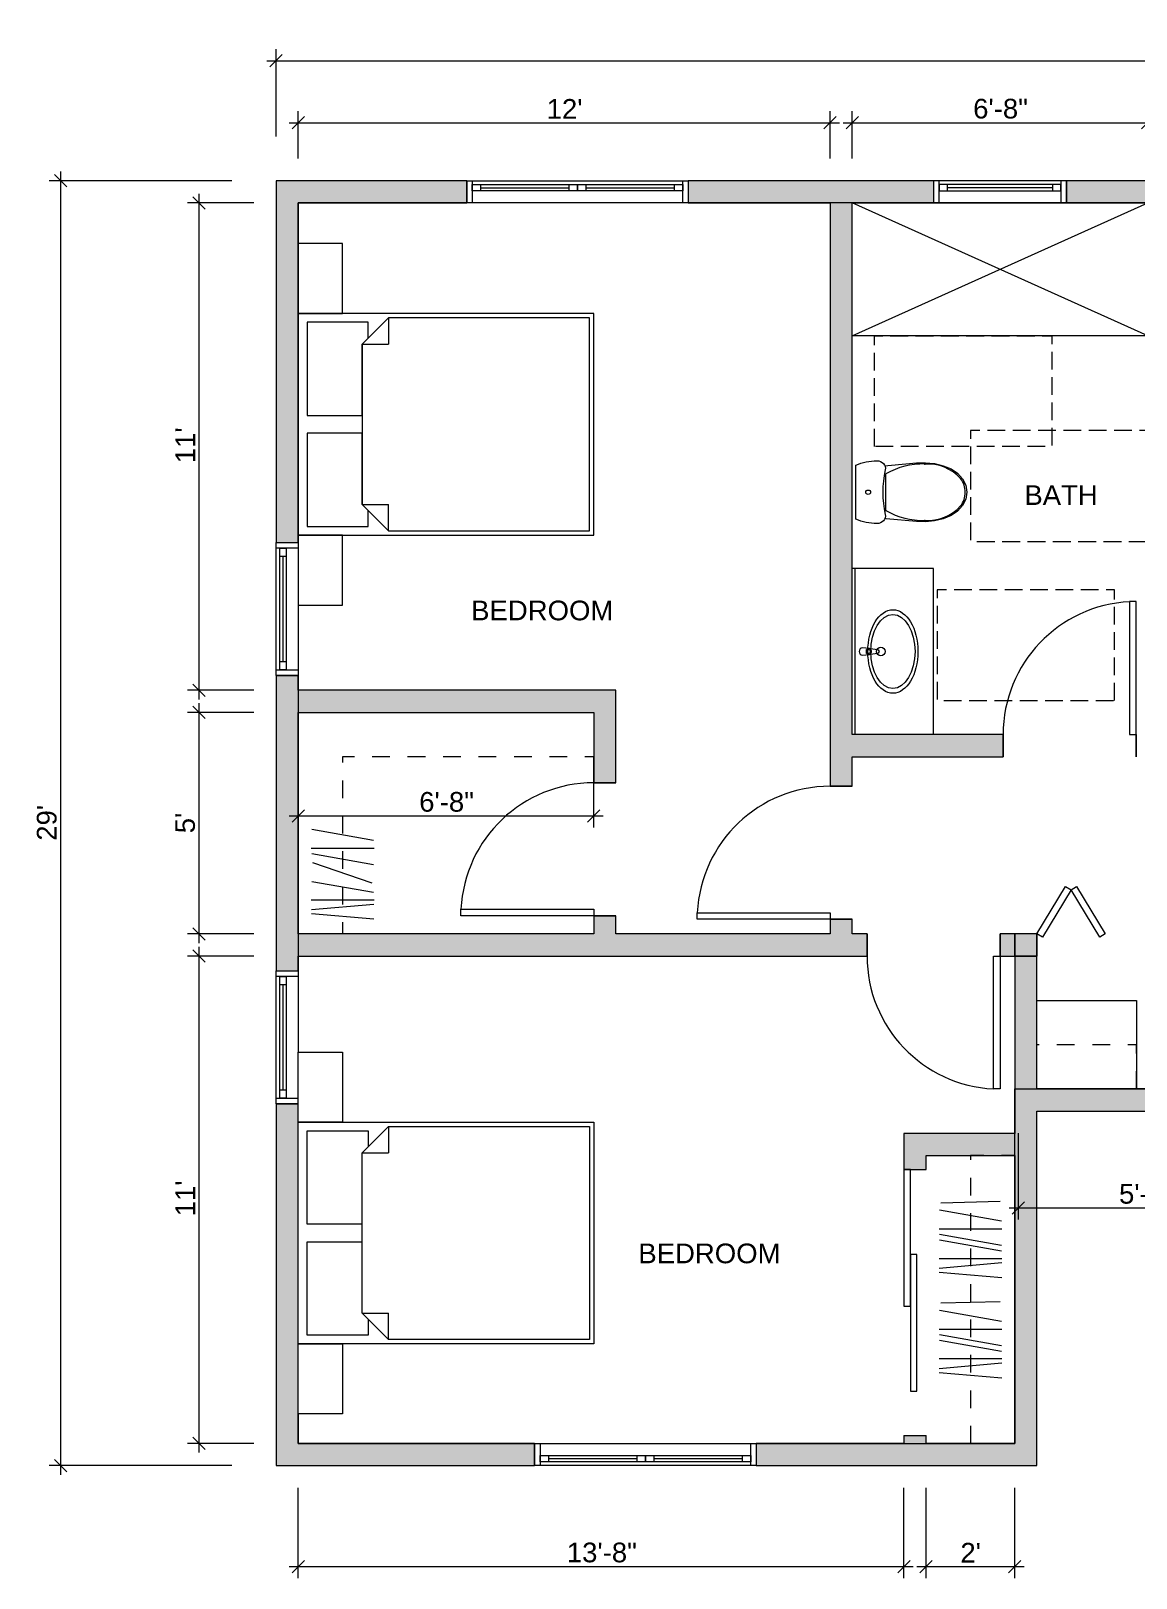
# Model space of a CAD drawing. Header units: inches. Extents: x 491 to 1178, y -991 to -572.
# Drawn here: x 490.6 to 789.8, y -990.8 to -571.7 of the extents above; entities that cross this region are included whole.
import ezdxf

# ---------------------------------------------------------------- set-up
doc = ezdxf.new("R2010")
doc.units = ezdxf.units.IN
doc.header["$MEASUREMENT"] = 0
doc.set_wipeout_variables(frame=1)
for name, pattern in [('Dashed', [9.6, 4.8, -4.8]), ('Hidden Line', [6.859843, 4.8, -2.059843]), ('Wipeout_Contour', [39.370079, 0, -39.370079])]:
    doc.linetypes.add(name, pattern=pattern)
for name, color, linetype in [('A-AREA', 7, 'Continuous'), ('A-AREA HATCH', 7, 'Continuous'), ('A-DIMENSIONS', 7, 'Continuous'), ('A-DOOR', 7, 'Continuous'), ('A-FIXTURES _ APPLIANCES', 7, 'Continuous'), ('A-FURNITURE', 7, 'Continuous'), ('A-GLAZ', 7, 'Continuous'), ('A-LINE - FLOOR PLANS', 7, 'Continuous'), ('A-LINE - UNIT PLANS', 7, 'Continuous'), ('A-TEXT', 7, 'Continuous'), ('A-WALL', 7, 'Continuous'), ('A-WALL HATCH', 7, 'Continuous')]:
    doc.layers.add(name, color=color, linetype=linetype)
doc.styles.add('GENERATED_STYLE_1', font='arial.ttf')
doc.styles.add('GENERATED_STYLE_2', font='swiss.ttf')
doc.dimstyles.new('GENERATED_STYLE__1', dxfattribs={"dimtxt": 5.333333, "dimasz": 3.166667, "dimexe": 0.18, "dimexo": 12, "dimgap": 0.09, "dimtad": 1, "dimtih": 1, "dimtoh": 1, "dimdec": 0, "dimzin": 0, "dimdsep": 46, "dimlunit": 4, "dimtxsty": 'GENERATED_STYLE_1', "dimblk": 'ARROWHEAD_6', "dimblk1": 'ARROWHEAD_6', "dimblk2": 'ARROWHEAD_6', "dimcen": 0.09, "dimclrd": 7, "dimclre": 7, "dimclrt": 7, "dimadec": 0, "dimazin": 0, "dimtfac": 1, "dimtdec": 4, "dimtmove": 0, "dimatfit": 3, "dimfxl": 1, "dimtolj": 1, "dimtzin": 0, "dimarcsym": 0})
doc.dimstyles.new('GENERATED_STYLE__2', dxfattribs={"dimtxt": 5.333333, "dimasz": 3.166667, "dimexe": 0.18, "dimexo": 12, "dimgap": 0.09, "dimtad": 1, "dimdec": 0, "dimzin": 0, "dimdsep": 46, "dimlunit": 4, "dimtxsty": 'GENERATED_STYLE_1', "dimblk": 'ARROWHEAD_6', "dimblk1": 'ARROWHEAD_6', "dimblk2": 'ARROWHEAD_6', "dimcen": 0.09, "dimclrd": 7, "dimclre": 7, "dimclrt": 7, "dimadec": 0, "dimazin": 0, "dimtfac": 1, "dimtdec": 4, "dimtmove": 0, "dimatfit": 3, "dimfxl": 1, "dimtolj": 1, "dimtzin": 0, "dimarcsym": 0})

# ---------------------------------------------------------------- blocks, each defined once
blk = doc.blocks.new('*D0')
at = {"layer": 'A-DIMENSIONS', "color": 7, "linetype": 'Continuous', "lineweight": 0, "transparency": 16777216}
for p, q in [((714.67, -594.93), (711.33, -598.26)), ((713, -606.33), (713, -593.47)), ((791.33, -598.26), (794.67, -594.93)), ((793, -606.33), (793, -593.47)), ((710.5, -596.6), (713, -596.6)), ((713, -596.6), (793, -596.6)), ((793, -596.6), (795.5, -596.6))]:
    blk.add_line(p, q, dxfattribs=at)
at = {"layer": 'A-DIMENSIONS', "color": 7, "lineweight": 0, "transparency": 16777216, "insert": (745.73, -595.53), "char_height": 5.333, "attachment_point": 7, "style": 'GENERATED_STYLE_1'}
blk.add_mtext('\\A1;6\'-8"', dxfattribs=at)
blk = doc.blocks.new('ARROWHEAD_6')
at = {"color": 0, "linetype": 'Continuous', "lineweight": 0}
for p, q in [((0, 0), (-1, 0)), ((-0.5, -0.5), (0.5, 0.5))]:
    blk.add_line(p, q, dxfattribs=at)
blk = doc.blocks.new('*D3')
at = {"layer": 'A-DIMENSIONS', "color": 7, "linetype": 'Continuous', "lineweight": 0, "transparency": 16777216}
for p, q in [((564.67, -594.93), (561.33, -598.26)), ((563, -606.33), (563, -593.47)), ((705.33, -598.26), (708.67, -594.93)), ((707, -606.33), (707, -593.47)), ((560.5, -596.6), (563, -596.6)), ((563, -596.6), (707, -596.6)), ((707, -596.6), (709.5, -596.6))]:
    blk.add_line(p, q, dxfattribs=at)
at = {"layer": 'A-DIMENSIONS', "color": 7, "lineweight": 0, "transparency": 16777216, "insert": (630.25, -595.53), "char_height": 5.333, "attachment_point": 7, "style": 'GENERATED_STYLE_1'}
blk.add_mtext("\\A1;12'", dxfattribs=at)
blk = doc.blocks.new('*D4')
at = {"layer": 'A-DIMENSIONS', "color": 7, "linetype": 'Continuous', "lineweight": 0, "transparency": 16777216}
for p, q in [((563, -787.49), (563, -768.33)), ((643.01, -787.49), (643.01, -768.33)), ((564.67, -782.69), (561.33, -786.03)), ((641.34, -786.03), (644.67, -782.69)), ((560.5, -784.36), (563, -784.36)), ((563, -784.36), (643.01, -784.36)), ((643.01, -784.36), (645.51, -784.36))]:
    blk.add_line(p, q, dxfattribs=at)
at = {"layer": 'A-DIMENSIONS', "color": 7, "lineweight": 0, "transparency": 16777216, "insert": (595.74, -783.29), "char_height": 5.333, "attachment_point": 7, "style": 'GENERATED_STYLE_1'}
blk.add_mtext('\\A1;6\'-8"', dxfattribs=at)
blk = doc.blocks.new('*D5')
at = {"layer": 'A-DIMENSIONS', "color": 7, "linetype": 'Continuous', "lineweight": 0, "transparency": 16777216}
for p, q in [((536.15, -756.33), (536.15, -753.83)), ((551, -756.33), (533.03, -756.33)), ((537.82, -758), (534.48, -754.67)), ((536.15, -816.33), (536.15, -756.33)), ((551, -816.33), (533.03, -816.33)), ((534.48, -814.67), (537.82, -818)), ((536.15, -818.83), (536.15, -816.33))]:
    blk.add_line(p, q, dxfattribs=at)
at = {"layer": 'A-DIMENSIONS', "color": 7, "lineweight": 0, "transparency": 16777216, "insert": (535.08, -789.06), "char_height": 5.333, "attachment_point": 7, "rotation": 90, "style": 'GENERATED_STYLE_1'}
blk.add_mtext("\\A1;5'", dxfattribs=at)
blk = doc.blocks.new('*D6')
at = {"layer": 'A-DIMENSIONS', "color": 7, "linetype": 'Continuous', "lineweight": 0, "transparency": 16777216}
for p, q in [((536.15, -618.33), (536.15, -615.83)), ((551, -618.33), (533.03, -618.33)), ((537.82, -620), (534.48, -616.66)), ((536.15, -750.33), (536.15, -618.33)), ((534.48, -748.67), (537.82, -752)), ((551, -750.33), (533.03, -750.33)), ((536.15, -752.83), (536.15, -750.33))]:
    blk.add_line(p, q, dxfattribs=at)
at = {"layer": 'A-DIMENSIONS', "color": 7, "lineweight": 0, "transparency": 16777216, "insert": (535.08, -688.82), "char_height": 5.333, "attachment_point": 7, "rotation": 90, "style": 'GENERATED_STYLE_1'}
blk.add_mtext("\\A1;11'", dxfattribs=at)
blk = doc.blocks.new('*D8')
at = {"layer": 'A-DIMENSIONS', "color": 7, "linetype": 'Continuous', "lineweight": 0, "transparency": 16777216}
for p, q in [((733, -990.8), (733, -966.33)), ((757, -990.8), (757, -966.33)), ((730.5, -987.67), (733, -987.67)), ((734.67, -986), (731.33, -989.34)), ((733, -987.67), (757, -987.67)), ((755.33, -989.34), (758.67, -986)), ((757, -987.67), (759.5, -987.67))]:
    blk.add_line(p, q, dxfattribs=at)
at = {"layer": 'A-DIMENSIONS', "color": 7, "lineweight": 0, "transparency": 16777216, "insert": (742.27, -986.6), "char_height": 5.333, "attachment_point": 7, "style": 'GENERATED_STYLE_1'}
blk.add_mtext("\\A1;2'", dxfattribs=at)
blk = doc.blocks.new('*D9')
at = {"layer": 'A-DIMENSIONS', "color": 7, "linetype": 'Continuous', "lineweight": 0, "transparency": 16777216}
for p, q in [((537.82, -824), (534.48, -820.67)), ((536.15, -822.33), (536.15, -819.83)), ((551, -822.33), (533.03, -822.33)), ((536.15, -954.33), (536.15, -822.33)), ((551, -954.33), (533.03, -954.33)), ((534.48, -952.67), (537.82, -956)), ((536.15, -956.83), (536.15, -954.33))]:
    blk.add_line(p, q, dxfattribs=at)
at = {"layer": 'A-DIMENSIONS', "color": 7, "lineweight": 0, "transparency": 16777216, "insert": (535.08, -892.82), "char_height": 5.333, "attachment_point": 7, "rotation": 90, "style": 'GENERATED_STYLE_1'}
blk.add_mtext("\\A1;11'", dxfattribs=at)
blk = doc.blocks.new('*D10')
at = {"layer": 'A-DIMENSIONS', "color": 7, "linetype": 'Continuous', "lineweight": 0, "transparency": 16777216}
for p, q in [((563, -990.8), (563, -966.33)), ((727, -990.8), (727, -966.33)), ((560.5, -987.67), (563, -987.67)), ((564.67, -986), (561.33, -989.34)), ((563, -987.67), (727, -987.67)), ((725.33, -989.34), (728.67, -986)), ((727, -987.67), (729.5, -987.67))]:
    blk.add_line(p, q, dxfattribs=at)
at = {"layer": 'A-DIMENSIONS', "color": 7, "lineweight": 0, "transparency": 16777216, "insert": (635.71, -986.6), "char_height": 5.333, "attachment_point": 7, "style": 'GENERATED_STYLE_1'}
blk.add_mtext('\\A1;13\'-8"', dxfattribs=at)
blk = doc.blocks.new('*D11')
at = {"layer": 'A-DIMENSIONS', "color": 7, "linetype": 'Continuous', "lineweight": 0, "transparency": 16777216}
for p, q in [((758, -893.65), (758, -870.33)), ((827, -893.65), (827, -870.33)), ((755.5, -890.53), (758, -890.53)), ((759.67, -888.86), (756.33, -892.19)), ((758, -890.53), (827, -890.53)), ((825.33, -892.19), (828.67, -888.86)), ((827, -890.53), (829.5, -890.53))]:
    blk.add_line(p, q, dxfattribs=at)
at = {"layer": 'A-DIMENSIONS', "color": 7, "lineweight": 0, "transparency": 16777216, "insert": (785.23, -889.46), "char_height": 5.333, "attachment_point": 7, "style": 'GENERATED_STYLE_1'}
blk.add_mtext('\\A1;5\'-9"', dxfattribs=at)
blk = doc.blocks.new('*D13')
at = {"layer": 'A-DIMENSIONS', "color": 7, "linetype": 'Continuous', "lineweight": 0, "transparency": 16777216}
for p, q in [((558.67, -578.15), (555.33, -581.48)), ((557, -600.33), (557, -576.69)), ((1107.33, -581.48), (1110.67, -578.15)), ((1109, -680.33), (1109, -576.69)), ((554.5, -579.81), (557, -579.81)), ((557, -579.81), (1109, -579.81)), ((1109, -579.81), (1111.5, -579.81))]:
    blk.add_line(p, q, dxfattribs=at)
at = {"layer": 'A-DIMENSIONS', "color": 7, "lineweight": 0, "transparency": 16777216, "insert": (828.25, -578.75), "char_height": 5.333, "attachment_point": 7, "style": 'GENERATED_STYLE_1'}
blk.add_mtext("\\A1;46'", dxfattribs=at)
blk = doc.blocks.new('*D14')
at = {"layer": 'A-DIMENSIONS', "color": 7, "linetype": 'Continuous', "lineweight": 0, "transparency": 16777216}
for p, q in [((500.35, -614), (497.02, -610.66)), ((498.68, -612.33), (498.68, -609.83)), ((545, -612.33), (495.56, -612.33)), ((498.68, -960.33), (498.68, -612.33)), ((497.02, -958.67), (500.35, -962)), ((545, -960.33), (495.56, -960.33)), ((498.68, -962.83), (498.68, -960.33))]:
    blk.add_line(p, q, dxfattribs=at)
at = {"layer": 'A-DIMENSIONS', "color": 7, "lineweight": 0, "transparency": 16777216, "insert": (497.62, -791.09), "char_height": 5.333, "attachment_point": 7, "rotation": 90, "style": 'GENERATED_STYLE_1'}
blk.add_mtext("\\A1;29'", dxfattribs=at)

msp = doc.modelspace()

# ---------------------------------------------------------------- linework, layer by layer
at = {"layer": 'A-GLAZ', "color": 7, "linetype": 'Continuous', "lineweight": 0}
for p, q in [((608.61, -612.33), (610.11, -612.33)), ((610.11, -612.33), (638.61, -612.33)), ((610.11, -612.33), (610.11, -615.08)), ((610.11, -613.33), (612.36, -613.33)), ((610.11, -615.08), (610.11, -613.33)), ((612.36, -615.08), (610.11, -615.08)), ((612.36, -613.33), (612.36, -615.08)), ((612.36, -613.33), (636.36, -613.33)), ((612.36, -614.2), (636.36, -614.2)), ((636.36, -615.08), (612.36, -615.08)), ((636.36, -615.08), (636.36, -613.33)), ((636.36, -613.33), (638.61, -613.33)), ((638.61, -615.08), (636.36, -615.08)), ((638.61, -612.33), (667.11, -612.33)), ((638.61, -613.33), (640.86, -613.33)), ((638.61, -615.08), (638.61, -613.33)), ((638.61, -613.33), (638.61, -615.08)), ((640.86, -615.08), (638.61, -615.08)), ((640.86, -613.33), (640.86, -615.08)), ((640.86, -613.33), (664.86, -613.33)), ((640.86, -614.2), (664.86, -614.2)), ((664.86, -615.08), (640.86, -615.08)), ((664.86, -615.08), (664.86, -613.33)), ((664.86, -613.33), (667.11, -613.33)), ((667.11, -615.08), (664.86, -615.08)), ((667.11, -615.08), (667.11, -612.33)), ((667.11, -612.33), (668.61, -612.33)), ((667.11, -613.33), (667.11, -615.08)), ((736.5, -612.33), (735, -612.33)), ((753, -612.33), (736.5, -612.33)), ((736.5, -615.08), (736.5, -612.33)), ((738.75, -613.33), (736.5, -613.33)), ((736.5, -613.33), (736.5, -615.08)), ((736.5, -615.08), (738.75, -615.08)), ((738.75, -615.08), (738.75, -613.33)), ((767.25, -613.33), (738.75, -613.33)), ((767.25, -614.2), (738.75, -614.2)), ((738.75, -615.08), (767.25, -615.08)), ((769.5, -612.33), (753, -612.33)), ((769.5, -613.33), (767.25, -613.33)), ((767.25, -613.33), (767.25, -615.08)), ((767.25, -615.08), (769.5, -615.08)), ((771, -612.33), (769.5, -612.33)), ((769.5, -612.33), (769.5, -615.08)), ((769.5, -615.08), (769.5, -613.33)), ((557, -711.83), (557, -710.33)), ((557, -728.33), (557, -711.83)), ((559.75, -711.83), (557, -711.83)), ((558, -714.08), (558, -711.83)), ((558, -711.83), (559.75, -711.83)), ((559.75, -711.83), (559.75, -714.08)), ((559.75, -714.08), (558, -714.08)), ((558, -742.58), (558, -714.08)), ((558.88, -742.58), (558.88, -714.08)), ((559.75, -714.08), (559.75, -742.58)), ((557, -744.83), (557, -728.33)), ((557, -746.33), (557, -744.83)), ((557, -744.83), (559.75, -744.83)), ((558, -744.83), (558, -742.58)), ((558, -742.58), (559.75, -742.58)), ((559.75, -744.83), (558, -744.83)), ((559.75, -742.58), (559.75, -744.83)), ((557, -827.83), (557, -826.33)), ((557, -844.33), (557, -827.83)), ((559.75, -827.83), (557, -827.83)), ((558, -830.08), (558, -827.83)), ((558, -827.83), (559.75, -827.83)), ((559.75, -827.83), (559.75, -830.08)), ((559.75, -830.08), (558, -830.08)), ((558, -858.58), (558, -830.08)), ((558.88, -858.58), (558.88, -830.08)), ((559.75, -830.08), (559.75, -858.58)), ((557, -860.83), (557, -844.33)), ((558, -860.83), (558, -858.58)), ((558, -858.58), (559.75, -858.58)), ((559.75, -858.58), (559.75, -860.83)), ((557, -862.33), (557, -860.83)), ((557, -860.83), (559.75, -860.83)), ((559.75, -860.83), (558, -860.83)), ((628.5, -957.58), (628.5, -960.33)), ((628.5, -957.58), (630.75, -957.58)), ((628.5, -959.33), (628.5, -957.58)), ((630.75, -959.33), (628.5, -959.33)), ((630.75, -957.58), (630.75, -959.33)), ((630.75, -957.58), (654.75, -957.58)), ((654.75, -958.46), (630.75, -958.46)), ((654.75, -959.33), (630.75, -959.33)), ((654.75, -959.33), (654.75, -957.58)), ((654.75, -957.58), (657, -957.58)), ((657, -959.33), (654.75, -959.33)), ((657, -957.58), (657, -959.33)), ((657, -957.58), (659.25, -957.58)), ((657, -959.33), (657, -957.58)), ((659.25, -959.33), (657, -959.33)), ((659.25, -957.58), (659.25, -959.33)), ((659.25, -957.58), (683.25, -957.58)), ((683.25, -958.46), (659.25, -958.46)), ((683.25, -959.33), (659.25, -959.33)), ((683.25, -959.33), (683.25, -957.58)), ((683.25, -957.58), (685.5, -957.58)), ((685.5, -959.33), (683.25, -959.33)), ((685.5, -960.33), (685.5, -957.58)), ((685.5, -957.58), (685.5, -959.33)), ((628.5, -960.33), (627, -960.33)), ((657, -960.33), (628.5, -960.33)), ((685.5, -960.33), (657, -960.33)), ((687, -960.33), (685.5, -960.33))]:
    msp.add_line(p, q, dxfattribs=at)
at = {"layer": 'A-WALL', "color": 7, "linetype": 'Continuous', "lineweight": 0, "flags": 128}
for points in [[(557, -612.33), (557, -710.33)], [(608.61, -612.33), (557, -612.33)], [(707, -612.33), (668.61, -612.33)], [(735, -612.33), (707, -612.33)], [(827, -612.33), (771, -612.33)], [(557, -746.33), (557, -826.33)], [(557, -862.33), (557, -960.33)], [(557, -960.33), (627, -960.33)], [(687, -960.33), (763, -960.33)]]:
    msp.add_lwpolyline(points, dxfattribs=at)

# ---------------------------------------------------------------- dimensions: what is measured, and where the dimension line sits
at = {"layer": 'A-DIMENSIONS', "color": 7, "linetype": 'Continuous', "lineweight": 0}
dim = msp.add_linear_dim(base=(498.68, -612.33), p1=(557, -960.33), p2=(557, -612.33), angle=90, dimstyle='GENERATED_STYLE__2', dxfattribs=at)
dim.commit()
dim.dimension.update_dxf_attribs({"geometry": '*D14', "text_midpoint": (494.95, -785.68), "dimtype": 160, "text_rotation": 90})

# ---------------------------------------------------------------- wipeouts: each hides what was drawn before it
at = {"color": 254, "linetype": 'Wipeout_Contour', "lineweight": 0, "ltscale": 9354.719323}
msp.add_wipeout([(1103, -858.33), (1103, -698.33), (969.52, -698.33), (969.52, -618.33), (563, -618.33), (563, -954.33), (757, -954.33), (757, -858.33)], dxfattribs=at).dxf.layer = 'A-AREA HATCH'

# ---------------------------------------------------------------- next in the draw order: hatches: boundary and pattern name
at = {"layer": 'A-WALL HATCH', "linetype": 'Continuous', "lineweight": 0}
for points in [[(557, -612.33), (557, -710.33), (563, -710.33), (563, -618.33)], [(557, -612.33), (563, -618.33), (608.61, -618.33), (608.61, -612.33)], [(668.61, -612.33), (668.61, -618.33), (707, -618.33), (707, -612.33)], [(707, -618.33), (735, -618.33), (735, -612.33), (707, -612.33)], [(827, -612.33), (771, -612.33), (771, -618.33), (827, -618.33)], [(707, -618.33), (707, -776.33), (713, -776.33), (713, -618.33)], [(557, -826.33), (563, -826.33), (563, -746.33), (557, -746.33)], [(563, -756.33), (643.01, -756.33), (649.01, -750.33), (563, -750.33)], [(643.01, -756.33), (643.01, -775.39), (649.01, -775.39), (649.01, -750.33)], [(713, -768.33), (753.84, -768.33), (753.84, -762.33), (713, -762.33)], [(643.01, -822.33), (649.01, -822.33), (649.01, -811.39), (643.01, -811.39)], [(707, -816.33), (713, -816.33), (713, -812.33), (707, -812.33)], [(563, -816.33), (563, -822.33), (643.01, -822.33), (643.01, -816.33)], [(649.01, -816.33), (649.01, -822.33), (717, -822.33), (717, -816.33)], [(753, -822.33), (757, -822.33), (757, -816.33), (753, -816.33)], [(757, -816.34), (757, -822.34), (763, -822.33), (763, -816.33)], [(763, -960.33), (763, -822.33), (757, -822.33), (757, -954.33)], [(763, -858.33), (763, -864.33), (839, -864.33), (839, -858.33)], [(557, -862.33), (557, -960.33), (563, -954.33), (563, -862.33)], [(757, -870.34), (727, -870.34), (733, -876.34), (757, -876.34)], [(727, -870.34), (727, -880.16), (733, -880.16), (733, -876.34)], [(563, -954.33), (557, -960.33), (627, -960.33), (627, -954.33)], [(757, -954.33), (687, -954.33), (687, -960.33), (763, -960.33)], [(733, -952.16), (727, -952.16), (727, -954.33), (733, -954.33)]]:
    msp.add_hatch(color=7, dxfattribs=at).paths.add_polyline_path(points)

# ---------------------------------------------------------------- next in the draw order: linework, layer by layer
at = {"layer": 'A-AREA', "color": 7, "linetype": 'Continuous', "lineweight": 0, "flags": 128}
msp.add_lwpolyline([(713, -654.33), (713, -618.33), (793, -618.33), (793, -654.33)], close=True, dxfattribs=at)
msp.add_lwpolyline([(713, -654.33), (793, -618.33), (793, -654.33), (713, -618.33)], dxfattribs=at)
at = {"layer": 'A-AREA HATCH', "color": 7, "linetype": 'Continuous', "lineweight": 0, "flags": 128}
msp.add_lwpolyline([(1103, -858.33), (1103, -698.33), (969.52, -698.33), (969.52, -618.33), (563, -618.33), (563, -954.33), (757, -954.33), (757, -858.33)], close=True, dxfattribs=at)
at = {"layer": 'A-DOOR', "color": 7, "linetype": 'Continuous', "lineweight": 0}
for p, q in [((789.84, -726.33), (788.09, -726.33)), ((788.09, -726.33), (788.09, -762.33)), ((789.84, -762.33), (789.84, -726.33)), ((753.84, -768.33), (753.84, -762.33)), ((753.84, -762.33), (753.84, -764.08)), ((753.84, -762.33), (753.84, -768.33)), ((753.84, -762.33), (753.84, -768.33)), ((788.09, -762.33), (789.84, -762.33)), ((789.84, -768.33), (789.84, -762.33)), ((789.84, -762.33), (789.84, -764.08)), ((789.84, -762.33), (789.84, -768.33)), ((789.84, -762.33), (789.84, -768.33)), ((753.84, -764.08), (753.84, -768.33)), ((789.84, -764.08), (789.84, -768.33)), ((649.01, -775.39), (643.01, -775.39)), ((643.01, -775.39), (644.76, -775.39)), ((643.01, -775.39), (649.01, -775.39)), ((643.01, -775.39), (649.01, -775.39)), ((644.76, -775.39), (649.01, -775.39)), ((713, -776.33), (707, -776.33)), ((707, -776.33), (708.75, -776.33)), ((713, -776.33), (707, -776.33)), ((713, -776.33), (707, -776.33)), ((708.75, -776.33), (713, -776.33)), ((763, -816.33), (770.75, -803.49)), ((772.25, -804.4), (764.5, -817.24)), ((770.75, -803.49), (772.25, -804.4)), ((772.25, -804.4), (773.75, -803.49)), ((780, -817.24), (772.25, -804.4)), ((773.75, -803.49), (781.5, -816.33)), ((607.01, -811.39), (607.01, -809.64)), ((607.01, -809.64), (643.01, -809.64)), ((643.01, -811.39), (607.01, -811.39)), ((643.01, -809.64), (643.01, -811.39)), ((649.01, -811.39), (643.01, -811.39)), ((643.01, -811.39), (644.76, -811.39)), ((643.01, -811.39), (649.01, -811.39)), ((643.01, -811.39), (649.01, -811.39)), ((644.76, -811.39), (649.01, -811.39)), ((671, -812.33), (671, -810.58)), ((671, -810.58), (707, -810.58)), ((707, -812.33), (671, -812.33)), ((707, -810.58), (707, -812.33)), ((713, -812.33), (707, -812.33)), ((707, -812.33), (708.75, -812.33)), ((713, -812.33), (707, -812.33)), ((713, -812.33), (707, -812.33)), ((708.75, -812.33), (713, -812.33)), ((717, -816.33), (717, -822.33)), ((717, -820.58), (717, -816.33)), ((717, -822.33), (717, -816.33)), ((717, -822.33), (717, -816.33)), ((753, -816.33), (753, -822.33)), ((753, -820.58), (753, -816.33)), ((753, -822.33), (753, -816.33)), ((753, -822.33), (753, -816.33)), ((763, -822.33), (763, -816.33)), ((763, -816.33), (763, -818.08)), ((764.5, -817.24), (763, -816.33)), ((763, -816.33), (763, -822.33)), ((763, -816.33), (763, -822.33)), ((781.5, -816.33), (780, -817.24)), ((717, -822.33), (717, -820.58)), ((753, -822.33), (753, -820.58)), ((763, -818.08), (763, -822.33)), ((751.25, -858.33), (751.25, -822.33)), ((751.25, -822.33), (753, -822.33)), ((753, -822.33), (753, -858.33)), ((753, -858.33), (751.25, -858.33)), ((728.75, -880.16), (727, -880.16)), ((727, -880.16), (727, -917.16)), ((727, -880.16), (731, -880.16)), ((727, -880.16), (731, -880.16)), ((728.75, -917.16), (728.75, -880.16)), ((731, -880.16), (733, -880.16)), ((730.5, -903.16), (728.75, -903.16)), ((728.75, -903.16), (728.75, -940.16)), ((730.5, -940.16), (730.5, -903.16)), ((727, -917.16), (728.75, -917.16)), ((728.75, -940.16), (730.5, -940.16)), ((727, -952.16), (731, -952.16)), ((727, -952.16), (731, -952.16)), ((731, -952.16), (733, -952.16))]:
    msp.add_line(p, q, dxfattribs=at)
for centre, start, end in [((789.84, -762.33), 92.7863, 180), ((643.01, -811.39), 90, 177.2137), ((707, -812.33), 90, 177.2137), ((753, -822.33), 180, 267.2137)]:
    msp.add_arc(centre, 36, start, end, dxfattribs=at)
at = {"layer": 'A-GLAZ', "color": 7, "linetype": 'Continuous', "lineweight": 0}
for p, q in [((608.61, -618.33), (608.61, -612.33)), ((608.61, -612.33), (608.61, -618.33)), ((608.61, -612.33), (608.61, -618.33)), ((610.11, -615.08), (610.11, -618.33)), ((667.11, -618.33), (667.11, -615.08)), ((668.61, -612.33), (668.61, -618.33)), ((668.61, -612.33), (668.61, -618.33)), ((668.61, -612.33), (668.61, -618.33)), ((735, -612.33), (735, -618.33)), ((735, -612.33), (735, -618.33)), ((735, -612.33), (735, -618.33)), ((736.5, -618.33), (736.5, -615.08)), ((769.5, -615.08), (769.5, -618.33)), ((771, -618.33), (771, -612.33)), ((771, -612.33), (771, -618.33)), ((771, -612.33), (771, -618.33)), ((610.11, -618.33), (608.61, -618.33)), ((638.61, -618.33), (610.11, -618.33)), ((667.11, -618.33), (638.61, -618.33)), ((668.61, -618.33), (667.11, -618.33)), ((735, -618.33), (736.5, -618.33)), ((736.5, -618.33), (753, -618.33)), ((753, -618.33), (769.5, -618.33)), ((769.5, -618.33), (771, -618.33)), ((557, -710.33), (563, -710.33)), ((557, -710.33), (563, -710.33)), ((557, -710.33), (563, -710.33)), ((563, -711.83), (559.75, -711.83)), ((563, -710.33), (563, -711.83)), ((563, -711.83), (563, -728.33)), ((563, -728.33), (563, -744.83)), ((559.75, -744.83), (563, -744.83)), ((563, -744.83), (563, -746.33)), ((563, -746.33), (557, -746.33)), ((557, -746.33), (563, -746.33)), ((557, -746.33), (563, -746.33)), ((557, -826.33), (563, -826.33)), ((557, -826.33), (563, -826.33)), ((557, -826.33), (563, -826.33)), ((563, -827.83), (559.75, -827.83)), ((563, -826.33), (563, -827.83)), ((563, -827.83), (563, -844.33)), ((563, -844.33), (563, -860.83)), ((563, -862.33), (557, -862.33)), ((557, -862.33), (563, -862.33)), ((557, -862.33), (563, -862.33)), ((559.75, -860.83), (563, -860.83)), ((563, -860.83), (563, -862.33)), ((627, -954.33), (628.5, -954.33)), ((627, -960.33), (627, -954.33)), ((627, -954.33), (627, -960.33)), ((627, -954.33), (627, -960.33)), ((628.5, -954.33), (657, -954.33)), ((628.5, -954.33), (628.5, -957.58)), ((657, -954.33), (685.5, -954.33)), ((685.5, -957.58), (685.5, -954.33)), ((685.5, -954.33), (687, -954.33)), ((687, -954.33), (687, -960.33)), ((687, -954.33), (687, -960.33)), ((687, -954.33), (687, -960.33))]:
    msp.add_line(p, q, dxfattribs=at)
at = {"layer": 'A-LINE - FLOOR PLANS', "color": 7, "linetype": 'Dashed', "lineweight": 0, "flags": 128}
for points in [[(643.01, -756.33), (643.01, -768.33), (575.01, -768.33), (575.01, -816.33)], [(790, -858.33), (790, -846.33), (763, -846.33)]]:
    msp.add_lwpolyline(points, dxfattribs=at)
at = {"layer": 'A-LINE - FLOOR PLANS', "color": 7, "linetype": 'Continuous', "lineweight": 0, "flags": 128}
for points in [[(566.64, -787.95), (583.38, -790.9)], [(566.51, -793.07), (583.51, -793.07)], [(583.38, -797.62), (566.64, -794.66)], [(583.04, -802.62), (566.97, -797.06)], [(566.64, -802.11), (583.38, -805.06)], [(566.51, -807.1), (583.51, -807.1)], [(583.47, -808.35), (566.54, -809.83)], [(583.48, -812.35), (566.54, -810.92)], [(736.63, -891.05), (753.37, -894)], [(753.03, -888.76), (736.97, -889.21)], [(736.5, -896.17), (753.5, -896.17)], [(753.37, -900.71), (736.63, -897.76)], [(736.63, -899.2), (753.37, -902.15)], [(736.5, -904.2), (753.5, -904.2)], [(753.47, -905.45), (736.53, -906.93)], [(753.47, -909.44), (736.53, -908.01)], [(753.03, -915.94), (736.97, -916.38)], [(736.63, -918.22), (753.37, -921.17)], [(736.5, -923.34), (753.5, -923.34)], [(753.37, -927.88), (736.63, -924.93)], [(736.63, -926.37), (753.37, -929.32)], [(736.5, -931.37), (753.5, -931.37)], [(753.47, -932.62), (736.53, -934.1)], [(753.47, -936.61), (736.53, -935.18)]]:
    msp.add_lwpolyline(points, dxfattribs=at)
at = {"layer": 'A-LINE - FLOOR PLANS', "color": 7, "linetype": 'Dashed', "lineweight": 0, "flags": 128}
msp.add_lwpolyline([(757, -954.33), (757, -876.34), (745, -876.34), (745, -926.84), (745, -954.33)], close=True, dxfattribs=at)
at = {"layer": 'A-LINE - UNIT PLANS', "color": 7, "linetype": 'Hidden Line', "lineweight": 0, "flags": 128}
for points in [[(719, -684.33), (719, -654.33), (767, -654.33), (767, -684.33)], [(784, -753.14), (784, -723.14), (736, -723.14), (736, -753.14)]]:
    msp.add_lwpolyline(points, close=True, dxfattribs=at)
at = {"layer": 'A-LINE - UNIT PLANS', "color": 7, "linetype": 'Continuous', "lineweight": 0, "flags": 128}
msp.add_lwpolyline([(763, -858.33), (763, -834.33), (790, -834.33), (790, -858.33)], dxfattribs=at)
at = {"layer": 'A-WALL', "color": 7, "linetype": 'Continuous', "lineweight": 0}
for p, q in [((608.61, -612.33), (608.61, -618.33)), ((668.61, -612.33), (668.61, -618.33)), ((735, -612.33), (735, -618.33)), ((771, -612.33), (771, -618.33)), ((557, -710.33), (563, -710.33)), ((557, -746.33), (563, -746.33)), ((753.84, -762.33), (753.84, -768.33)), ((789.84, -762.33), (789.84, -768.33)), ((643.01, -775.39), (649.01, -775.39)), ((713, -776.33), (707, -776.33)), ((643.01, -811.39), (649.01, -811.39)), ((713, -812.33), (707, -812.33)), ((717, -822.33), (717, -816.33)), ((753, -822.33), (753, -816.33)), ((763, -816.33), (763, -822.33)), ((557, -826.33), (563, -826.33)), ((557, -862.33), (563, -862.33)), ((727, -880.16), (731, -880.16)), ((731, -880.16), (733, -880.16)), ((627, -954.33), (627, -960.33)), ((687, -954.33), (687, -960.33)), ((727, -952.16), (731, -952.16)), ((731, -952.16), (733, -952.16))]:
    msp.add_line(p, q, dxfattribs=at)
at = {"layer": 'A-WALL', "color": 7, "linetype": 'Continuous', "lineweight": 0, "flags": 128}
for points in [[(563, -710.33), (563, -618.33)], [(563, -618.33), (608.61, -618.33)], [(668.61, -618.33), (707, -618.33)], [(707, -618.33), (707, -776.33)], [(713, -762.33), (713, -618.33)], [(713, -618.33), (735, -618.33)], [(771, -618.33), (793, -618.33)], [(563, -750.33), (563, -746.33)], [(649.01, -750.33), (563, -750.33)], [(649.01, -775.39), (649.01, -750.33)], [(563, -816.33), (563, -756.33)], [(563, -756.33), (643.01, -756.33)], [(643.01, -756.33), (643.01, -775.39)], [(753.84, -762.33), (713, -762.33)], [(713, -776.33), (713, -768.33)], [(713, -768.33), (753.84, -768.33)], [(643.01, -811.39), (643.01, -816.33)], [(649.01, -816.33), (649.01, -811.39)], [(707, -812.33), (707, -816.33)], [(713, -816.33), (713, -812.33)], [(643.01, -816.33), (563, -816.33)], [(707, -816.33), (649.01, -816.33)], [(717, -816.33), (713, -816.33)], [(757, -816.33), (753, -816.33)], [(757, -822.33), (757, -816.33)], [(763, -816.33), (757, -816.34)], [(757, -816.34), (757, -822.34)], [(563, -826.33), (563, -822.33)], [(563, -822.33), (643.01, -822.33)], [(643.01, -822.33), (649.01, -822.33)], [(649.01, -822.33), (717, -822.33)], [(753, -822.33), (757, -822.33)], [(757, -822.34), (763, -822.33)], [(763, -822.33), (757, -822.33)], [(757, -822.33), (757, -870.34)], [(763, -858.33), (763, -822.33)], [(827, -858.33), (763, -858.33)], [(563, -954.33), (563, -862.33)], [(763, -864.33), (839, -864.33)], [(763, -960.33), (763, -864.33)], [(757, -870.34), (727, -870.34)], [(727, -870.34), (727, -880.16)], [(733, -876.34), (757, -876.34)], [(733, -880.16), (733, -876.34)], [(757, -876.34), (757, -954.33)], [(627, -954.33), (563, -954.33)], [(727, -954.33), (687, -954.33)], [(727, -952.16), (727, -954.33)], [(733, -954.33), (733, -952.16)], [(757, -954.33), (733, -954.33)]]:
    msp.add_lwpolyline(points, dxfattribs=at)

# ---------------------------------------------------------------- next in the draw order: texts
at = {"layer": 'A-TEXT', "color": 7, "linetype": 'Continuous', "lineweight": 0, "attachment_point": 5, "style": 'GENERATED_STYLE_2'}
for s, insert, char_height in [('\\A1;BATH', (769.53, -697.47), 5.333), ('\\A1;BEDROOM', (629.05, -728.75), 5.3333), ('\\A1;BEDROOM', (674.32, -902.9), 5.3333)]:
    msp.add_mtext(s, dxfattribs=dict(at, insert=insert, char_height=char_height))

# ---------------------------------------------------------------- next in the draw order: dimensions: what is measured, and where the dimension line sits
at = {"layer": 'A-DIMENSIONS', "color": 7, "linetype": 'Continuous', "lineweight": 0}
for base, p1, p2, picture, middle in [((707, -596.6), (563, -618.33), (707, -618.33), '*D3', (635.65, -592.86)), ((793, -596.6), (713, -618.33), (793, -618.33), '*D0', (753.64, -592.86)), ((643.01, -784.36), (563, -756.33), (643.01, -756.33), '*D4', (603.64, -780.63)), ((827, -890.53), (758, -858.33), (827, -858.33), '*D11', (793.14, -886.79)), ((727, -987.67), (563, -954.33), (727, -954.33), '*D10', (645.65, -983.94)), ((757, -987.67), (733, -954.33), (757, -954.33), '*D8', (745.64, -983.94))]:
    dim = msp.add_linear_dim(base=base, p1=p1, p2=p2, dimstyle='GENERATED_STYLE__1', dxfattribs=at)
    dim.commit()
    dim.dimension.update_dxf_attribs({"geometry": picture, "text_midpoint": middle, "dimtype": 160})
for base, p1, p2, picture, middle in [((536.15, -618.33), (563, -750.33), (563, -618.33), '*D6', (532.42, -683.41)), ((536.15, -756.33), (563, -816.33), (563, -756.33), '*D5', (532.42, -785.69)), ((536.15, -822.33), (563, -954.33), (563, -822.33), '*D9', (532.42, -887.42))]:
    dim = msp.add_linear_dim(base=base, p1=p1, p2=p2, angle=90, dimstyle='GENERATED_STYLE__2', dxfattribs=at)
    dim.commit()
    dim.dimension.update_dxf_attribs({"geometry": picture, "text_midpoint": middle, "dimtype": 160, "text_rotation": 90})

# ---------------------------------------------------------------- next in the draw order: wipeouts: each hides what was drawn before it
at = {"color": 254, "linetype": 'Wipeout_Contour', "lineweight": 0, "ltscale": 19249.871281}
msp.add_wipeout([(735.25, -688.94), (737.59, -689.51), (739.79, -690.37), (741.53, -691.54), (742.87, -693.06), (743.71, -694.81), (744, -696.68), (743.71, -698.56), (742.87, -700.31), (741.53, -701.82), (739.79, -702.99), (737.59, -703.86), (735.25, -704.43), (732.85, -704.68), (730.42, -704.61), (714, -703.13), (714, -690.24), (730.42, -688.76), (732.85, -688.69)], dxfattribs=at).dxf.layer = 'A-FIXTURES _ APPLIANCES'
at = {"color": 254, "linetype": 'Wipeout_Contour', "lineweight": 0, "ltscale": 4141.199029}
msp.add_wipeout([(735, -762.33), (735, -717.33), (713, -717.33), (713, -762.33)], dxfattribs=at).dxf.layer = 'A-FIXTURES _ APPLIANCES'
at = {"color": 254, "linetype": 'Wipeout_Contour', "lineweight": 0, "ltscale": 4327.088748}
msp.add_wipeout([(643, -867.33), (563, -867.33), (563, -927.33), (643, -927.33)], dxfattribs=at).dxf.layer = 'A-FURNITURE'

# ---------------------------------------------------------------- next in the draw order: linework, layer by layer
at = {"layer": 'A-FIXTURES _ APPLIANCES', "color": 7, "linetype": 'Continuous', "lineweight": 0}
for p, q in [((714, -690.24), (730.42, -688.76)), ((714, -703.13), (714, -690.24)), ((730.42, -688.76), (732.85, -688.69)), ((732.85, -688.69), (735.25, -688.94)), ((735.25, -688.94), (737.59, -689.51)), ((737.59, -689.51), (739.79, -690.37)), ((739.79, -690.37), (741.53, -691.54)), ((722.11, -696.68), (722.11, -691.7)), ((741.53, -691.54), (742.87, -693.06)), ((742.87, -693.06), (743.71, -694.81)), ((743.71, -694.81), (744, -696.68)), ((722.11, -701.66), (722.11, -696.68)), ((743.71, -698.56), (742.87, -700.31)), ((743.6, -696.68), (743.6, -696.68)), ((744, -696.68), (743.71, -698.56)), ((730.42, -704.61), (714, -703.13)), ((737.59, -703.86), (735.25, -704.43)), ((739.79, -702.99), (737.59, -703.86)), ((741.53, -701.82), (739.79, -702.99)), ((742.87, -700.31), (741.53, -701.82)), ((742.34, -700.39), (742.34, -700.39)), ((732.85, -704.68), (730.42, -704.61)), ((735.25, -704.43), (732.85, -704.68)), ((713, -762.33), (713, -717.33)), ((735, -717.33), (713, -717.33)), ((713.79, -762.33), (713.78, -717.33)), ((735, -762.33), (735, -717.33)), ((717.48, -739), (715.83, -738.84)), ((715.83, -740.81), (717.49, -740.65)), ((716.81, -739.29), (717.4, -739.29)), ((716.81, -740.36), (716.81, -739.29)), ((717.4, -740.36), (716.81, -740.36)), ((719.94, -739.39), (717.86, -739.13)), ((717.86, -740.53), (719.94, -740.27)), ((735, -762.33), (713, -762.33))]:
    msp.add_line(p, q, dxfattribs=at)
msp.add_circle((720.71, -739.83), 1.18, dxfattribs=at)
for centre, radius, start, end in [((715.83, -739.83), 0.984, 90.0035, 270.0035), ((717.4, -739.83), 0.535, 270.0035, 90.0035), ((717.41, -739.83), 0.83, 57.2325, 84.8339), ((717.41, -739.83), 0.83, 275.1731, 302.7745), ((717.41, -739.83), 0.83, 302.7745, 57.2325), ((719.89, -739.83), 0.44, 277.1424, 82.8646)]:
    msp.add_arc(centre, radius, start, end, dxfattribs=at)
for centre, major_axis, start_param, end_param in [((732.18, -708.48), (19.95, 0), 1.547181, 2.100201), ((733.33, -700.77), (12.05, 0), 0.725939, 1.626528), ((737.1, -696.72), (6.5, 0), 0.005861, 0.632505), ((737.1, -696.65), (6.5, 0), 5.650681, 6.277324), ((732.18, -684.88), (19.95, 0), 4.182984, 4.736005), ((733.33, -692.59), (12.05, 0), 4.656658, 5.557246)]:
    msp.add_ellipse(centre, major_axis=major_axis, ratio=0.97463, start_param=start_param, end_param=end_param, dxfattribs=at)
for major_axis in [(0, 11.31), (0, 10)]:
    msp.add_ellipse((724, -739.83), major_axis=major_axis, ratio=0.6, dxfattribs=at)
for p in [(732.66, -689.05), (742.34, -692.98), (722.11, -701.66), (732.66, -704.32)]:
    msp.add_point(p, dxfattribs=at)
at = {"layer": 'A-LINE - UNIT PLANS', "color": 7, "linetype": 'Hidden Line', "lineweight": 0, "flags": 128}
msp.add_lwpolyline([(793, -710), (793, -680), (745, -680), (745, -710)], close=True, dxfattribs=at)

# ---------------------------------------------------------------- next in the draw order: wipeouts: each hides what was drawn before it
at = {"color": 254, "linetype": 'Wipeout_Contour', "lineweight": 0, "ltscale": 4117.667451}
msp.add_wipeout([(563, -848.33), (563, -867.33), (575, -867.33), (575, -848.33)], dxfattribs=at).dxf.layer = 'A-FURNITURE'
at = {"color": 254, "linetype": 'Wipeout_Contour', "lineweight": 0, "ltscale": 6308.464061}
msp.add_wipeout([(580.32, -894.97), (565.36, -894.97), (565.36, -869.7), (581.9, -869.7), (581.9, -874.03), (580.32, -875.6)], dxfattribs=at).dxf.layer = 'A-FURNITURE'
at = {"color": 254, "linetype": 'Wipeout_Contour', "lineweight": 0, "ltscale": 6486.183015}
msp.add_wipeout([(580.32, -919.07), (581.9, -920.64), (581.9, -924.97), (565.36, -924.97), (565.36, -899.7), (580.32, -899.7)], dxfattribs=at).dxf.layer = 'A-FURNITURE'
at = {"color": 254, "linetype": 'Wipeout_Contour', "lineweight": 0, "ltscale": 4384.473575}
msp.add_wipeout([(563, -927.33), (563, -946.33), (575, -946.33), (575, -927.33)], dxfattribs=at).dxf.layer = 'A-FURNITURE'

# ---------------------------------------------------------------- next in the draw order: linework, layer by layer
at = {"layer": 'A-FURNITURE', "color": 7, "linetype": 'Continuous', "lineweight": 0}
for p, q in [((563, -867.33), (563, -848.33)), ((563, -848.33), (575, -848.33)), ((575, -848.33), (575, -867.33)), ((575, -867.33), (563, -867.33)), ((563, -927.33), (563, -867.33)), ((565.36, -869.7), (581.9, -869.7)), ((565.36, -894.97), (565.36, -869.7)), ((581.9, -869.7), (581.9, -874.03)), ((581.9, -874.03), (580.32, -875.6)), ((580.32, -875.6), (580.32, -894.97)), ((580.32, -894.97), (565.36, -894.97)), ((565.36, -899.7), (580.32, -899.7)), ((565.36, -924.97), (565.36, -899.7)), ((580.32, -899.7), (580.32, -919.07)), ((580.32, -919.07), (581.9, -920.64)), ((581.9, -920.64), (581.9, -924.97)), ((581.9, -924.97), (565.36, -924.97)), ((563, -946.33), (563, -927.33)), ((563, -927.33), (575, -927.33)), ((575, -927.33), (575, -946.33)), ((575, -946.33), (563, -946.33))]:
    msp.add_line(p, q, dxfattribs=at)

# ---------------------------------------------------------------- next in the draw order: wipeouts: each hides what was drawn before it
at = {"color": 254, "linetype": 'Wipeout_Contour', "lineweight": 0, "ltscale": 41054.424462}
msp.add_wipeout([(714, -689.38), (714.67, -689.11), (715.35, -688.86), (716.05, -688.66), (716.76, -688.49), (717.48, -688.35), (718.21, -688.26), (718.94, -688.2), (719.68, -688.18), (720.19, -688.23), (720.67, -688.38), (721.11, -688.62), (721.48, -688.94), (721.75, -689.32), (721.93, -689.74), (722, -690.19), (721.95, -690.65), (721.65, -692.14), (721.44, -693.65), (721.31, -695.16), (721.27, -696.68), (721.31, -698.2), (721.44, -699.72), (721.65, -701.22), (721.95, -702.72), (722, -703.17), (721.93, -703.62), (721.75, -704.05), (721.48, -704.43), (721.11, -704.75), (720.67, -704.99), (720.19, -705.13), (719.68, -705.18), (718.94, -705.16), (718.21, -705.11), (717.48, -705.01), (716.76, -704.88), (716.05, -704.71), (715.35, -704.5), (714.67, -704.26), (714, -703.98)], dxfattribs=at).dxf.layer = 'A-FIXTURES _ APPLIANCES'

# ---------------------------------------------------------------- next in the draw order: linework, layer by layer
at = {"layer": 'A-FIXTURES _ APPLIANCES', "color": 7, "linetype": 'Continuous', "lineweight": 0}
for p, q in [((714, -689.38), (714.67, -689.11)), ((714, -703.98), (714, -689.38)), ((714.67, -689.11), (715.35, -688.86)), ((715.35, -688.86), (716.05, -688.66)), ((716.05, -688.66), (716.76, -688.49)), ((716.76, -688.49), (717.48, -688.35)), ((717.48, -688.35), (718.21, -688.26)), ((718.21, -688.26), (718.94, -688.2)), ((718.94, -688.2), (719.68, -688.18)), ((719.68, -688.18), (720.19, -688.23)), ((720.19, -688.23), (720.67, -688.38)), ((720.67, -688.38), (721.11, -688.62)), ((721.11, -688.62), (721.48, -688.94)), ((721.48, -688.94), (721.75, -689.32)), ((721.95, -690.65), (721.65, -692.14)), ((721.75, -689.32), (721.93, -689.74)), ((721.93, -689.74), (722, -690.19)), ((722, -690.19), (721.95, -690.65)), ((721.31, -695.16), (721.27, -696.68)), ((721.44, -693.65), (721.31, -695.16)), ((721.65, -692.14), (721.44, -693.65)), ((721.27, -696.68), (721.31, -698.2)), ((721.31, -698.2), (721.44, -699.72)), ((721.44, -699.72), (721.65, -701.22)), ((714.67, -704.26), (714, -703.98)), ((721.65, -701.22), (721.95, -702.72)), ((721.93, -703.62), (721.75, -704.05)), ((722, -703.17), (721.93, -703.62)), ((721.95, -702.72), (722, -703.17)), ((715.35, -704.5), (714.67, -704.26)), ((716.05, -704.71), (715.35, -704.5)), ((716.76, -704.88), (716.05, -704.71)), ((717.48, -705.01), (716.76, -704.88)), ((718.21, -705.11), (717.48, -705.01)), ((718.94, -705.16), (718.21, -705.11)), ((719.68, -705.18), (718.94, -705.16)), ((720.19, -705.13), (719.68, -705.18)), ((720.67, -704.99), (720.19, -705.13)), ((721.11, -704.75), (720.67, -704.99)), ((721.48, -704.43), (721.11, -704.75)), ((721.75, -704.05), (721.48, -704.43))]:
    msp.add_line(p, q, dxfattribs=at)
msp.add_ellipse((717.31, -696.68), major_axis=(0.663, 0), ratio=0.88444, dxfattribs=at)

# ---------------------------------------------------------------- next in the draw order: dimensions: what is measured, and where the dimension line sits
at = {"layer": 'A-DIMENSIONS', "color": 7, "linetype": 'Continuous', "lineweight": 0}
dim = msp.add_linear_dim(base=(1109, -579.81), p1=(557, -612.33), p2=(1109, -692.33), dimstyle='GENERATED_STYLE__1', dxfattribs=at)
dim.commit()
dim.dimension.update_dxf_attribs({"geometry": '*D13', "text_midpoint": (833.65, -576.08), "dimtype": 160})

# ---------------------------------------------------------------- next in the draw order: wipeouts: each hides what was drawn before it
at = {"color": 254, "linetype": 'Wipeout_Contour', "lineweight": 0, "ltscale": 5482.811181}
msp.add_wipeout([(641.82, -897.33), (580.32, -897.33), (580.32, -919.07), (587.41, -926.15), (641.82, -926.15)], dxfattribs=at).dxf.layer = 'A-FURNITURE'

# ---------------------------------------------------------------- next in the draw order: linework, layer by layer
at = {"layer": 'A-FURNITURE', "color": 7, "linetype": 'Continuous', "lineweight": 0}
for p, q in [((587.41, -926.15), (580.32, -919.07)), ((580.32, -919.07), (587.41, -919.07)), ((587.41, -926.15), (587.41, -919.07)), ((643, -927.33), (563, -927.33)), ((641.82, -926.15), (587.41, -926.15))]:
    msp.add_line(p, q, dxfattribs=at)

# ---------------------------------------------------------------- next in the draw order: wipeouts: each hides what was drawn before it
at = {"color": 254, "linetype": 'Wipeout_Contour', "lineweight": 0, "ltscale": 3633.2259}
msp.add_wipeout([(643, -708.3), (643, -648.3), (563, -648.3), (563, -708.3)], dxfattribs=at).dxf.layer = 'A-FURNITURE'
at = {"color": 254, "linetype": 'Wipeout_Contour', "lineweight": 0, "ltscale": 5350.806471}
msp.add_wipeout([(641.82, -897.33), (641.82, -868.51), (587.41, -868.51), (580.32, -875.6), (580.32, -897.33)], dxfattribs=at).dxf.layer = 'A-FURNITURE'

# ---------------------------------------------------------------- next in the draw order: linework, layer by layer
at = {"layer": 'A-FURNITURE', "color": 7, "linetype": 'Continuous', "lineweight": 0}
for p, q in [((563, -867.33), (643, -867.33)), ((643, -867.33), (643, -927.33)), ((580.32, -875.6), (587.41, -868.51)), ((587.41, -868.51), (641.82, -868.51)), ((587.41, -868.51), (587.41, -875.6)), ((641.82, -868.51), (641.82, -897.33)), ((580.32, -897.33), (580.32, -875.6)), ((580.32, -875.6), (587.41, -875.6)), ((580.32, -919.07), (580.32, -897.33)), ((641.82, -897.33), (641.82, -926.15))]:
    msp.add_line(p, q, dxfattribs=at)

# ---------------------------------------------------------------- next in the draw order: wipeouts: each hides what was drawn before it
at = {"color": 254, "linetype": 'Wipeout_Contour', "lineweight": 0, "ltscale": 3422.022154}
msp.add_wipeout([(563, -648.3), (575, -648.3), (575, -629.3), (563, -629.3)], dxfattribs=at).dxf.layer = 'A-FURNITURE'
at = {"color": 254, "linetype": 'Wipeout_Contour', "lineweight": 0, "ltscale": 5258.403886}
msp.add_wipeout([(580.32, -656.56), (581.9, -654.99), (581.9, -650.66), (565.36, -650.66), (565.36, -675.93), (580.32, -675.93)], dxfattribs=at).dxf.layer = 'A-FURNITURE'
at = {"color": 254, "linetype": 'Wipeout_Contour', "lineweight": 0, "ltscale": 5419.339915}
msp.add_wipeout([(580.32, -680.66), (565.36, -680.66), (565.36, -705.93), (581.9, -705.93), (581.9, -701.6), (580.32, -700.03)], dxfattribs=at).dxf.layer = 'A-FURNITURE'
at = {"color": 254, "linetype": 'Wipeout_Contour', "lineweight": 0, "ltscale": 3664.002907}
msp.add_wipeout([(563, -727.3), (575, -727.3), (575, -708.3), (563, -708.3)], dxfattribs=at).dxf.layer = 'A-FURNITURE'

# ---------------------------------------------------------------- next in the draw order: linework, layer by layer
at = {"layer": 'A-FURNITURE', "color": 7, "linetype": 'Continuous', "lineweight": 0}
for p, q in [((575, -629.3), (563, -629.3)), ((563, -629.3), (563, -648.3)), ((575, -648.3), (575, -629.3)), ((563, -648.3), (575, -648.3)), ((563, -648.3), (563, -708.3)), ((581.9, -650.66), (565.36, -650.66)), ((565.36, -650.66), (565.36, -675.93)), ((581.9, -654.99), (581.9, -650.66)), ((580.32, -656.56), (581.9, -654.99)), ((580.32, -675.93), (580.32, -656.56)), ((565.36, -675.93), (580.32, -675.93)), ((580.32, -680.66), (565.36, -680.66)), ((565.36, -680.66), (565.36, -705.93)), ((580.32, -700.03), (580.32, -680.66)), ((581.9, -701.6), (580.32, -700.03)), ((581.9, -705.93), (581.9, -701.6)), ((565.36, -705.93), (581.9, -705.93)), ((575, -708.3), (563, -708.3)), ((563, -708.3), (563, -727.3)), ((575, -727.3), (575, -708.3)), ((563, -727.3), (575, -727.3))]:
    msp.add_line(p, q, dxfattribs=at)

# ---------------------------------------------------------------- next in the draw order: wipeouts: each hides what was drawn before it
at = {"color": 254, "linetype": 'Wipeout_Contour', "lineweight": 0, "ltscale": 4491.688531}
msp.add_wipeout([(641.82, -678.3), (641.82, -649.48), (587.41, -649.48), (580.32, -656.56), (580.32, -678.3)], dxfattribs=at).dxf.layer = 'A-FURNITURE'

# ---------------------------------------------------------------- next in the draw order: linework, layer by layer
at = {"layer": 'A-FURNITURE', "color": 7, "linetype": 'Continuous', "lineweight": 0}
for p, q in [((643, -648.3), (563, -648.3)), ((587.41, -649.48), (580.32, -656.56)), ((641.82, -649.48), (587.41, -649.48)), ((587.41, -649.48), (587.41, -656.56)), ((580.32, -656.56), (587.41, -656.56))]:
    msp.add_line(p, q, dxfattribs=at)

# ---------------------------------------------------------------- next in the draw order: wipeouts: each hides what was drawn before it
at = {"color": 254, "linetype": 'Wipeout_Contour', "lineweight": 0, "ltscale": 4610.500936}
msp.add_wipeout([(641.82, -678.3), (580.32, -678.3), (580.32, -700.03), (587.41, -707.12), (641.82, -707.12)], dxfattribs=at).dxf.layer = 'A-FURNITURE'

# ---------------------------------------------------------------- next in the draw order: linework, layer by layer
at = {"layer": 'A-FURNITURE', "color": 7, "linetype": 'Continuous', "lineweight": 0}
for p, q in [((641.82, -678.3), (641.82, -649.48)), ((643, -708.3), (643, -648.3)), ((580.32, -656.56), (580.32, -678.3)), ((580.32, -678.3), (580.32, -700.03)), ((641.82, -707.12), (641.82, -678.3)), ((580.32, -700.03), (587.41, -707.12)), ((580.32, -700.03), (587.41, -700.03)), ((587.41, -707.12), (587.41, -700.03)), ((587.41, -707.12), (641.82, -707.12)), ((563, -708.3), (643, -708.3))]:
    msp.add_line(p, q, dxfattribs=at)

doc.saveas('drawing.dxf')
